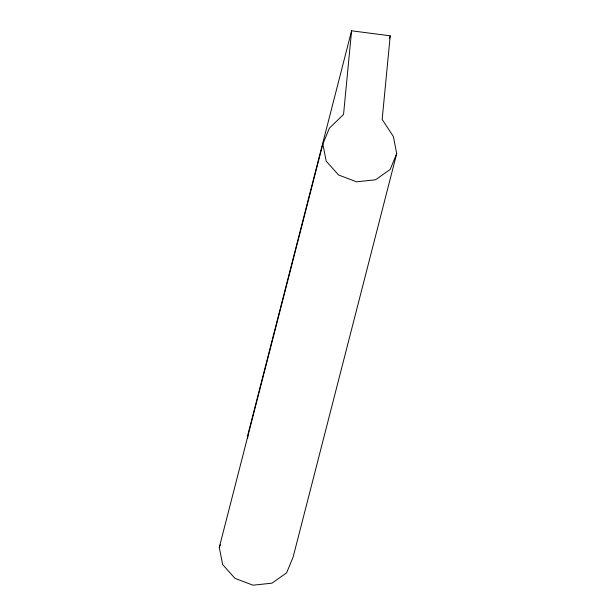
<?xml version="1.0" encoding="UTF-8"?>
<svg xmlns="http://www.w3.org/2000/svg" width="616" height="616" viewBox="0 0 616 616"><rect width="100%" height="100%" fill="white"/><g stroke="black" fill="none" stroke-linecap="round" stroke-linejoin="round"><path stroke-width="0.92" d="M247.655 437.991L248.025 434.188L351.597 30.8L390.221 35.813L382.166 119.458L393.355 136.459L396.719 153.6L293.147 556.987L286.609 572.849L271.925 583.175L253.037 585.2L234.996 578.385L222.645 564.549L219.281 547.408L322.853 144.021L329.391 128.159L343.543 114.453L351.597 30.8M389.505 38.608L390.221 35.813M219.281 547.408L220.374 544.767M396.719 153.6L390.182 169.462L375.498 179.787L356.61 181.812L338.569 174.998L326.21 161.161L322.853 144.021"/></g></svg>
